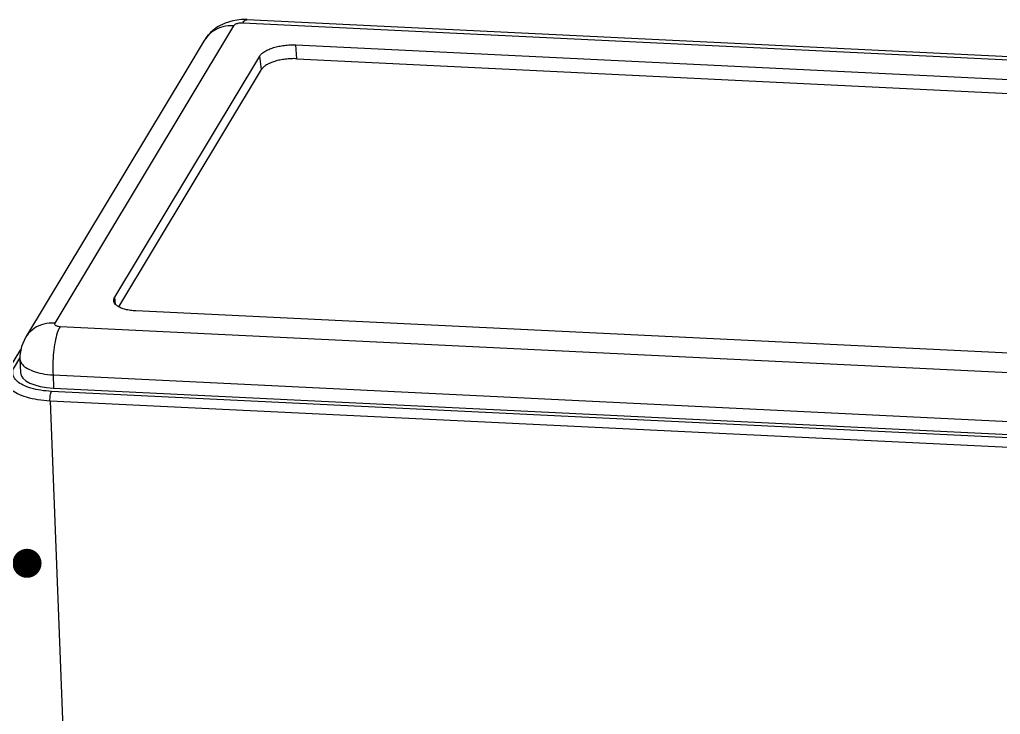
# Model space of a CAD drawing. Header units: millimetres. Extents: x 1833 to 2194, y -395 to -144.
# Drawn here: x 1899 to 1965, y -342.1 to -295.3 of the extents above; entities that cross this region are included whole.
import ezdxf

# ---------------------------------------------------------------- set-up
doc = ezdxf.new("R2010")
doc.units = ezdxf.units.MM
doc.layers.add('06___PRT_ALL_SURFS', color=7, linetype='Continuous')
doc.layers.add('from', color=7, linetype='Continuous', lineweight=13)
doc.styles.get("Standard").update_dxf_attribs({"font": 'txt', "bigfont": 'gbcbig.shx'})
doc.dimstyles.new('ISO', dxfattribs={"dimscale": 0.6, "dimtxt": 2.5, "dimasz": 2.5, "dimexe": 1.25, "dimexo": 0.625, "dimtad": 0, "dimdsep": 46, "dimtxsty": 'Standard', "dimblk": 'OPEN', "dimcen": 0, "dimclrd": 4, "dimclre": 4, "dimadec": 0, "dimazin": 0, "dimtfac": 1, "dimtofl": 0, "dimtmove": 0, "dimatfit": 3, "dimfxl": 0, "dimarcsym": 0})

# ---------------------------------------------------------------- blocks, each defined once
blk = doc.blocks.new('_Open')
at = {"color": 0, "linetype": 'ByBlock', "lineweight": -2}
for p, q in [((-1, 0.167), (0, 0)), ((-1, -0.167), (0, 0)), ((0, 0), (-1, 0))]:
    blk.add_line(p, q, dxfattribs=at)

msp = doc.modelspace()

# ---------------------------------------------------------------- linework, layer by layer
at = {"color": 7, "linetype": 'Continuous'}
for p, q in [((1917.554, -297.046), (2012.67, -301.667)), ((1917.609, -297.974), (1917.554, -297.046)), ((1905.358, -314.002), (1915.118, -297.793)), ((1915.236, -298.702), (1915.118, -297.793)), ((1917.609, -297.974), (2012.724, -302.595)), ((1905.629, -314.656), (1915.236, -298.702)), ((1905.423, -314.502), (1905.358, -314.002)), ((2001.897, -319.557), (1906.782, -314.936)), ((1898.217, -318.911), (1899.051, -317.526)), ((1898.612, -318.715), (1898.979, -318.106)), ((1901.212, -319.243), (1901.246, -320.135)), ((2004.98, -325.396), (1901.103, -320.35)), ((1901.246, -320.135), (2005.097, -325.18)), ((2004.886, -326.048), (1901.01, -321.001)), ((1901.01, -321.001), (1901.939, -344.911))]:
    msp.add_line(p, q, dxfattribs=at)
msp.add_ellipse((1902.008, -318.873), major_axis=(2.993, 0.224), ratio=0.4174, start_param=3.126537, end_param=4.424039, dxfattribs=at)
for points, start_tangent, end_tangent in [([(1915.254, -297.631), (1915.459, -297.479), (1915.725, -297.342), (1916.041, -297.226), (1916.397, -297.136), (1916.777, -297.074), (1917.168, -297.044), (1917.554, -297.046)], (0.734362, 0.678758), (0.998822, -0.048523)), ([(1915.118, -297.793), (1915.254, -297.631)], (0.515848, 0.85668), (0.734362, 0.678758)), ([(1917.609, -297.974), (1917.232, -297.972), (1916.852, -298.002), (1916.481, -298.062), (1916.135, -298.15), (1915.827, -298.262), (1915.568, -298.395), (1915.368, -298.544), (1915.236, -298.702)], (-0.998822, 0.048523), (-0.515848, -0.85668)), ([(1905.296, -314.264), (1905.297, -314.167), (1905.358, -314.002)], (-0.129745, 0.991547), (0.515848, 0.85668)), ([(1906.782, -314.936), (1906.415, -314.902), (1906.082, -314.836), (1905.795, -314.742), (1905.566, -314.624), (1905.402, -314.484), (1905.311, -314.33), (1905.296, -314.264)], (-0.998822, 0.048523), (-0.129745, 0.991547)), ([(1901.103, -320.35), (1900.377, -320.277), (1899.727, -320.134), (1899.191, -319.927), (1898.796, -319.668), (1898.562, -319.369), (1898.5, -319.045), (1898.612, -318.715)], (-0.998818, 0.048608), (0.515532, 0.85687)), ([(1901.01, -321.001), (1900.176, -320.915), (1899.435, -320.749), (1898.824, -320.513), (1898.373, -320.217), (1898.105, -319.877), (1898.033, -319.59)], (-0.998665, 0.051651), (-0.047144, 0.998888)), ([(1901.01, -321.001), (1901.007, -320.814), (1901.024, -320.625), (1901.058, -320.462), (1901.103, -320.35)], (-0.066219, 0.997805), (0.515848, 0.85668))]:
    msp.add_spline(points, degree=3, dxfattribs=dict(at, start_tangent=start_tangent, end_tangent=end_tangent))
at = {"layer": '06___PRT_ALL_SURFS', "color": 7, "linetype": 'Continuous'}
for p, q in [((1914.262, -295.343), (1913.887, -295.344)), ((2017.772, -300.617), (1913.971, -295.574)), ((1914.261, -295.342), (2018.063, -300.385)), ((1913.362, -295.761), (1901.324, -315.753)), ((1911.389, -296.736), (1910.143, -298.806)), ((1910.143, -298.806), (1899.35, -316.729)), ((1901.68, -315.986), (2005.481, -321.029)), ((1898.978, -318.173), (1899.013, -319.078)), ((1901.212, -319.243), (2005.013, -324.286))]:
    msp.add_line(p, q, dxfattribs=at)
for points in [[(1913.887, -295.344), (1913.317, -295.419), (1912.784, -295.58), (1912.281, -295.833), (1911.801, -296.214), (1911.389, -296.736)], [(1899.35, -316.729), (1899.088, -317.32), (1898.98, -317.926), (1898.978, -318.173)]]:
    msp.add_lwpolyline(points, dxfattribs=at)
for points, start_tangent, end_tangent in [([(1913.971, -295.574), (1913.842, -295.575), (1913.713, -295.591), (1913.593, -295.619), (1913.49, -295.659), (1913.411, -295.707), (1913.362, -295.761)], (-0.998826, 0.048436), (-0.516209, -0.856463)), ([(1913.971, -295.574), (1914.171, -295.362), (1914.26, -295.352)], (0.515848, 0.85668), (0.997011, -0.077264)), ([(1913.362, -295.761), (1912.636, -295.832), (1911.995, -296.112), (1911.5, -296.572), (1911.389, -296.736)], (-0.998822, 0.048523), (-0.515581, -0.856841)), ([(1901.324, -315.753), (1900.598, -315.824), (1899.957, -316.104), (1899.462, -316.564), (1899.351, -316.728)], (-0.998822, 0.048523), (-0.51543, -0.856932)), ([(1901.68, -315.986), (1901.495, -316.413), (1901.344, -317.014), (1901.241, -317.732), (1901.195, -318.499), (1901.211, -319.243)], (-0.515848, -0.85668), (0.066219, -0.997805)), ([(1901.324, -315.753), (1901.308, -315.808), (1901.325, -315.861), (1901.376, -315.908), (1901.456, -315.946), (1901.56, -315.973), (1901.68, -315.986)], (-0.51556, -0.856854), (0.998817, -0.048632)), ([(1898.978, -318.173), (1899.084, -318.469), (1899.386, -318.749), (1899.865, -318.982), (1900.488, -319.15), (1901.212, -319.243)], (0.045498, -0.998964), (0.997612, -0.069073))]:
    msp.add_spline(points, degree=3, dxfattribs=dict(at, start_tangent=start_tangent, end_tangent=end_tangent))

# ---------------------------------------------------------------- leaders
at = {"layer": 'from'}
msp.add_leader([(1899.462, -331.915), (1875.926, -327.003)], dimstyle='ISO', override={"dimscale": 1, "dimasz": 1.95, "dimexo": 0.125, "dimadec": 2, "dimazin": 2, "dimldrblk": 'Dot'}, dxfattribs=at)

doc.saveas('drawing.dxf')
